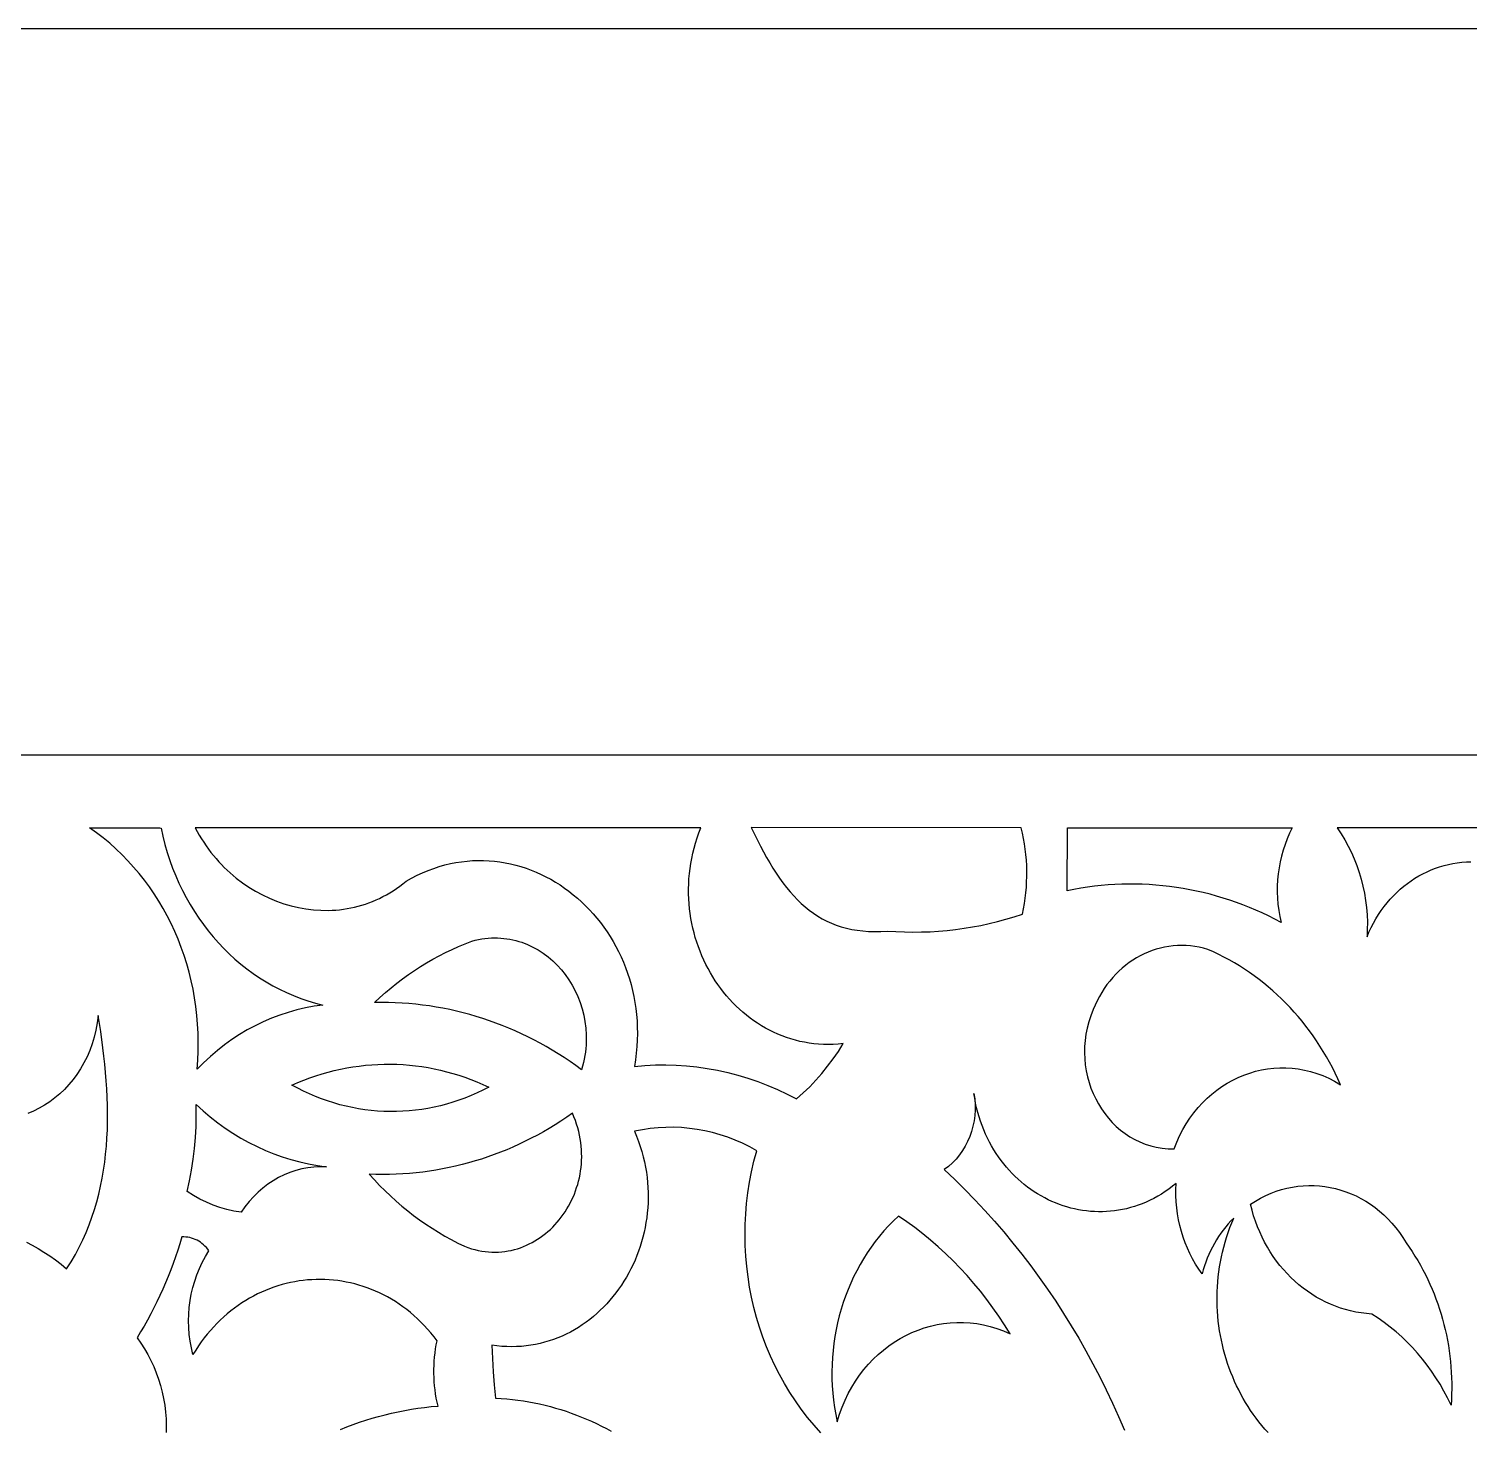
# Model space of a CAD drawing. Extents: x -3069 to -2029, y 258 to 1298.
# Drawn here: x -2693.2 to -2594, y 1201.3 to 1297.8 of the extents above; entities that cross this region are included whole.
import ezdxf

# ---------------------------------------------------------------- set-up
doc = ezdxf.new("R2010")
doc.units = 0
doc.layers.add('LAYER_1', color=18, linetype='CONTINUOUS')
doc.layers.add('LAYER_2', color=174, linetype='CONTINUOUS')

msp = doc.modelspace()

# ---------------------------------------------------------------- linework, layer by layer
at = {"layer": 'LAYER_1'}
for points in [[(-2333.803, 257.751), (-2029.194, 562.36), (-2029.194, 993.142), (-2333.803, 1297.751), (-2764.585, 1297.751), (-3069.194, 993.142), (-3069.194, 562.36), (-2764.585, 257.751)], [(-2684.185, 1242.739), (-2684.098, 1242.724), (-2683.975, 1242.155), (-2683.833, 1241.594), (-2683.674, 1241.042), (-2683.498, 1240.499), (-2683.304, 1239.965), (-2683.094, 1239.442), (-2682.868, 1238.928), (-2682.625, 1238.425), (-2682.367, 1237.933), (-2682.094, 1237.453), (-2681.807, 1236.984), (-2681.504, 1236.527), (-2681.188, 1236.083), (-2680.857, 1235.652), (-2680.514, 1235.234), (-2680.157, 1234.83), (-2679.787, 1234.44), (-2679.406, 1234.064), (-2679.012, 1233.703), (-2678.606, 1233.358), (-2678.189, 1233.028), (-2677.761, 1232.714), (-2677.323, 1232.416), (-2676.874, 1232.135), (-2676.416, 1231.872), (-2675.947, 1231.625), (-2675.47, 1231.397), (-2674.984, 1231.187), (-2674.489, 1230.996), (-2673.986, 1230.824), (-2673.476, 1230.672), (-2672.958, 1230.539), (-2673.565, 1230.454), (-2674.167, 1230.341), (-2674.763, 1230.202), (-2675.352, 1230.037), (-2675.933, 1229.845), (-2676.506, 1229.627), (-2677.07, 1229.385), (-2677.624, 1229.117), (-2678.167, 1228.824), (-2678.7, 1228.507), (-2679.221, 1228.166), (-2679.729, 1227.802), (-2680.224, 1227.414), (-2680.705, 1227.003), (-2681.172, 1226.57), (-2681.623, 1226.114), (-2681.574, 1226.739), (-2681.546, 1227.361), (-2681.538, 1227.981), (-2681.551, 1228.598), (-2681.582, 1229.212), (-2681.633, 1229.823), (-2681.704, 1230.429), (-2681.793, 1231.03), (-2681.901, 1231.626), (-2682.028, 1232.216), (-2682.173, 1232.8), (-2682.336, 1233.377), (-2682.517, 1233.947), (-2682.715, 1234.509), (-2682.931, 1235.063), (-2683.163, 1235.608), (-2683.413, 1236.144), (-2683.679, 1236.671), (-2683.962, 1237.187), (-2684.261, 1237.692), (-2684.575, 1238.186), (-2684.906, 1238.668), (-2685.252, 1239.139), (-2685.613, 1239.596), (-2685.989, 1240.041), (-2686.38, 1240.471), (-2686.785, 1240.888), (-2687.205, 1241.289), (-2687.638, 1241.676), (-2688.086, 1242.047), (-2688.547, 1242.402), (-2689.021, 1242.74)], [(-2646.932, 1242.739), (-2681.744, 1242.738), (-2681.608, 1242.481), (-2681.467, 1242.229), (-2681.319, 1241.983), (-2681.165, 1241.742), (-2681.006, 1241.506), (-2680.842, 1241.276), (-2680.672, 1241.051), (-2680.497, 1240.831), (-2680.317, 1240.618), (-2680.132, 1240.409), (-2679.942, 1240.207), (-2679.748, 1240.01), (-2679.347, 1239.634), (-2678.929, 1239.282), (-2678.497, 1238.954), (-2678.05, 1238.65), (-2677.591, 1238.371), (-2677.121, 1238.118), (-2676.64, 1237.89), (-2676.151, 1237.689), (-2675.654, 1237.515), (-2675.151, 1237.368), (-2674.642, 1237.248), (-2674.13, 1237.157), (-2673.614, 1237.094), (-2673.098, 1237.06), (-2672.581, 1237.055), (-2672.323, 1237.064), (-2672.065, 1237.08), (-2671.808, 1237.104), (-2671.551, 1237.136), (-2671.296, 1237.175), (-2671.041, 1237.222), (-2670.788, 1237.277), (-2670.536, 1237.34), (-2670.285, 1237.41), (-2670.036, 1237.489), (-2669.789, 1237.575), (-2669.544, 1237.67), (-2669.301, 1237.773), (-2669.06, 1237.884), (-2668.822, 1238.003), (-2668.586, 1238.13), (-2668.353, 1238.266), (-2668.123, 1238.41), (-2667.895, 1238.563), (-2667.671, 1238.724), (-2667.451, 1238.894), (-2667.234, 1239.073), (-2666.856, 1239.283), (-2666.477, 1239.477), (-2666.097, 1239.652), (-2665.715, 1239.81), (-2665.332, 1239.951), (-2664.949, 1240.076), (-2664.566, 1240.183), (-2664.182, 1240.274), (-2663.799, 1240.349), (-2663.417, 1240.408), (-2663.035, 1240.451), (-2662.655, 1240.479), (-2662.275, 1240.492), (-2661.898, 1240.489), (-2661.523, 1240.472), (-2661.149, 1240.44), (-2660.779, 1240.394), (-2660.411, 1240.334), (-2660.047, 1240.259), (-2659.685, 1240.172), (-2659.328, 1240.07), (-2658.974, 1239.956), (-2658.625, 1239.829), (-2658.281, 1239.689), (-2657.941, 1239.536), (-2657.606, 1239.371), (-2657.277, 1239.194), (-2656.953, 1239.006), (-2656.636, 1238.806), (-2656.325, 1238.594), (-2656.02, 1238.372), (-2655.722, 1238.138), (-2655.431, 1237.894), (-2655.148, 1237.64), (-2654.872, 1237.375), (-2654.605, 1237.101), (-2654.345, 1236.816), (-2654.095, 1236.523), (-2653.853, 1236.22), (-2653.62, 1235.908), (-2653.396, 1235.587), (-2653.183, 1235.258), (-2652.979, 1234.92), (-2652.785, 1234.574), (-2652.603, 1234.221), (-2652.43, 1233.86), (-2652.269, 1233.491), (-2652.12, 1233.115), (-2651.982, 1232.733), (-2651.856, 1232.343), (-2651.743, 1231.947), (-2651.641, 1231.545), (-2651.553, 1231.137), (-2651.478, 1230.723), (-2651.416, 1230.304), (-2651.368, 1229.879), (-2651.334, 1229.45), (-2651.314, 1229.015), (-2651.309, 1228.576), (-2651.319, 1228.132), (-2651.343, 1227.684), (-2651.384, 1227.233), (-2651.439, 1226.777), (-2651.511, 1226.319), (-2650.792, 1226.38), (-2650.072, 1226.413), (-2649.353, 1226.42), (-2648.636, 1226.399), (-2647.92, 1226.351), (-2647.207, 1226.276), (-2646.497, 1226.174), (-2645.791, 1226.046), (-2645.09, 1225.891), (-2644.393, 1225.71), (-2643.702, 1225.502), (-2643.017, 1225.268), (-2642.34, 1225.008), (-2641.67, 1224.722), (-2641.008, 1224.41), (-2640.355, 1224.072), (-2639.893, 1224.484), (-2639.447, 1224.916), (-2639.018, 1225.366), (-2638.605, 1225.835), (-2638.211, 1226.322), (-2637.834, 1226.826), (-2637.475, 1227.347), (-2637.136, 1227.884), (-2637.482, 1227.851), (-2637.824, 1227.831), (-2638.163, 1227.824), (-2638.499, 1227.829), (-2638.831, 1227.847), (-2639.16, 1227.877), (-2639.484, 1227.919), (-2639.805, 1227.973), (-2640.122, 1228.039), (-2640.435, 1228.116), (-2640.743, 1228.204), (-2641.047, 1228.303), (-2641.346, 1228.412), (-2641.64, 1228.532), (-2641.929, 1228.662), (-2642.213, 1228.802), (-2642.492, 1228.952), (-2642.766, 1229.111), (-2643.034, 1229.28), (-2643.296, 1229.458), (-2643.552, 1229.644), (-2643.803, 1229.839), (-2644.047, 1230.042), (-2644.285, 1230.254), (-2644.516, 1230.473), (-2644.741, 1230.7), (-2644.959, 1230.935), (-2645.17, 1231.176), (-2645.374, 1231.425), (-2645.571, 1231.68), (-2645.761, 1231.942), (-2645.943, 1232.21), (-2646.117, 1232.484), (-2646.284, 1232.765), (-2646.443, 1233.05), (-2646.594, 1233.341), (-2646.736, 1233.637), (-2646.87, 1233.938), (-2646.996, 1234.244), (-2647.113, 1234.554), (-2647.221, 1234.869), (-2647.32, 1235.187), (-2647.41, 1235.509), (-2647.491, 1235.835), (-2647.562, 1236.164), (-2647.624, 1236.496), (-2647.676, 1236.831), (-2647.718, 1237.169), (-2647.75, 1237.509), (-2647.772, 1237.851), (-2647.784, 1238.195), (-2647.785, 1238.541), (-2647.776, 1238.888), (-2647.756, 1239.236), (-2647.725, 1239.586), (-2647.683, 1239.936), (-2647.63, 1240.287), (-2647.565, 1240.638), (-2647.489, 1240.989), (-2647.402, 1241.341), (-2647.302, 1241.691), (-2647.191, 1242.042), (-2647.068, 1242.391)], [(-2624.881, 1242.739), (-2643.466, 1242.751), (-2643.051, 1241.895), (-2642.841, 1241.485), (-2642.629, 1241.086), (-2642.414, 1240.698), (-2642.196, 1240.324), (-2641.974, 1239.961), (-2641.749, 1239.611), (-2641.519, 1239.274), (-2641.285, 1238.95), (-2641.045, 1238.639), (-2640.8, 1238.342), (-2640.549, 1238.059), (-2640.292, 1237.79), (-2640.028, 1237.535), (-2639.756, 1237.295), (-2639.477, 1237.07), (-2639.19, 1236.86), (-2638.895, 1236.665), (-2638.591, 1236.485), (-2638.277, 1236.321), (-2637.954, 1236.174), (-2637.621, 1236.043), (-2637.277, 1235.928), (-2636.923, 1235.83), (-2636.557, 1235.748), (-2636.18, 1235.685), (-2635.79, 1235.638), (-2635.388, 1235.61), (-2634.973, 1235.599), (-2634.545, 1235.606), (-2634.103, 1235.632), (-2633.514, 1235.594), (-2632.925, 1235.57), (-2632.337, 1235.562), (-2631.748, 1235.568), (-2631.161, 1235.589), (-2630.574, 1235.625), (-2629.988, 1235.675), (-2629.404, 1235.741), (-2628.821, 1235.821), (-2628.239, 1235.916), (-2627.66, 1236.026), (-2627.083, 1236.15), (-2626.509, 1236.289), (-2625.937, 1236.442), (-2625.368, 1236.61), (-2624.802, 1236.793), (-2624.726, 1237.161), (-2624.662, 1237.531), (-2624.608, 1237.902), (-2624.564, 1238.275), (-2624.532, 1238.649), (-2624.51, 1239.023), (-2624.499, 1239.397), (-2624.498, 1239.772), (-2624.509, 1240.147), (-2624.53, 1240.521), (-2624.562, 1240.894), (-2624.604, 1241.266), (-2624.657, 1241.637), (-2624.721, 1242.006), (-2624.796, 1242.374)], [(-2606.226, 1242.739), (-2606.409, 1242.365), (-2606.575, 1241.983), (-2606.723, 1241.594), (-2606.853, 1241.198), (-2606.965, 1240.797), (-2607.06, 1240.391), (-2607.136, 1239.981), (-2607.194, 1239.568), (-2607.234, 1239.152), (-2607.256, 1238.734), (-2607.259, 1238.314), (-2607.244, 1237.895), (-2607.21, 1237.476), (-2607.158, 1237.057), (-2607.086, 1236.641), (-2606.996, 1236.227), (-2607.426, 1236.454), (-2607.859, 1236.67), (-2608.296, 1236.877), (-2608.735, 1237.073), (-2609.178, 1237.259), (-2609.623, 1237.435), (-2610.071, 1237.602), (-2610.522, 1237.757), (-2610.975, 1237.903), (-2611.431, 1238.039), (-2611.888, 1238.164), (-2612.348, 1238.279), (-2612.809, 1238.384), (-2613.272, 1238.479), (-2613.736, 1238.563), (-2614.202, 1238.637), (-2614.67, 1238.701), (-2615.138, 1238.754), (-2615.607, 1238.797), (-2616.077, 1238.829), (-2616.548, 1238.851), (-2617.019, 1238.863), (-2617.491, 1238.864), (-2617.963, 1238.855), (-2618.435, 1238.835), (-2618.907, 1238.804), (-2619.379, 1238.763), (-2619.851, 1238.712), (-2620.322, 1238.65), (-2620.792, 1238.577), (-2621.262, 1238.494), (-2621.731, 1238.4), (-2621.698, 1242.739)], [(-2669.4, 1230.71), (-2669.03, 1231.058), (-2668.652, 1231.396), (-2668.266, 1231.722), (-2667.874, 1232.038), (-2667.475, 1232.343), (-2667.07, 1232.637), (-2666.658, 1232.919), (-2666.24, 1233.191), (-2665.816, 1233.45), (-2665.386, 1233.699), (-2664.951, 1233.935), (-2664.51, 1234.16), (-2664.064, 1234.372), (-2663.613, 1234.573), (-2663.157, 1234.761), (-2662.697, 1234.937), (-2662.472, 1234.996), (-2662.248, 1235.046), (-2662.025, 1235.087), (-2661.803, 1235.119), (-2661.582, 1235.142), (-2661.363, 1235.156), (-2661.145, 1235.162), (-2660.929, 1235.16), (-2660.714, 1235.149), (-2660.502, 1235.13), (-2660.291, 1235.104), (-2660.083, 1235.07), (-2659.876, 1235.028), (-2659.673, 1234.978), (-2659.471, 1234.921), (-2659.272, 1234.857), (-2658.883, 1234.708), (-2658.505, 1234.532), (-2658.14, 1234.33), (-2657.789, 1234.103), (-2657.453, 1233.852), (-2657.132, 1233.579), (-2656.828, 1233.284), (-2656.542, 1232.969), (-2656.274, 1232.634), (-2656.026, 1232.282), (-2655.798, 1231.913), (-2655.592, 1231.528), (-2655.408, 1231.128), (-2655.248, 1230.715), (-2655.112, 1230.289), (-2655.001, 1229.852), (-2654.917, 1229.405), (-2654.86, 1228.949), (-2654.831, 1228.485), (-2654.832, 1228.015), (-2654.844, 1227.777), (-2654.863, 1227.539), (-2654.89, 1227.299), (-2654.925, 1227.058), (-2654.968, 1226.816), (-2655.019, 1226.574), (-2655.078, 1226.331), (-2655.146, 1226.088), (-2655.542, 1226.376), (-2655.943, 1226.656), (-2656.348, 1226.926), (-2656.757, 1227.188), (-2657.171, 1227.44), (-2657.588, 1227.684), (-2658.009, 1227.918), (-2658.434, 1228.143), (-2658.862, 1228.359), (-2659.293, 1228.566), (-2659.728, 1228.764), (-2660.166, 1228.952), (-2660.608, 1229.132), (-2661.052, 1229.301), (-2661.498, 1229.462), (-2661.948, 1229.612), (-2662.4, 1229.754), (-2662.854, 1229.886), (-2663.311, 1230.008), (-2663.77, 1230.121), (-2664.231, 1230.224), (-2664.694, 1230.317), (-2665.159, 1230.401), (-2665.625, 1230.475), (-2666.093, 1230.539), (-2666.562, 1230.593), (-2667.033, 1230.638), (-2667.504, 1230.672), (-2667.977, 1230.697), (-2668.451, 1230.711), (-2668.925, 1230.716)], [(-2619.927, 1230.229), (-2620.096, 1229.807), (-2620.236, 1229.382), (-2620.348, 1228.955), (-2620.433, 1228.528), (-2620.492, 1228.1), (-2620.525, 1227.674), (-2620.532, 1227.251), (-2620.515, 1226.831), (-2620.474, 1226.415), (-2620.41, 1226.005), (-2620.322, 1225.602), (-2620.213, 1225.207), (-2620.082, 1224.821), (-2619.931, 1224.445), (-2619.759, 1224.08), (-2619.567, 1223.727), (-2619.357, 1223.388), (-2619.128, 1223.063), (-2618.882, 1222.753), (-2618.619, 1222.46), (-2618.339, 1222.185), (-2618.043, 1221.928), (-2617.733, 1221.692), (-2617.407, 1221.476), (-2617.068, 1221.282), (-2616.715, 1221.111), (-2616.35, 1220.964), (-2615.973, 1220.843), (-2615.585, 1220.748), (-2615.185, 1220.68), (-2614.982, 1220.657), (-2614.776, 1220.641), (-2614.568, 1220.632), (-2614.357, 1220.631), (-2614.178, 1221.091), (-2613.979, 1221.534), (-2613.76, 1221.959), (-2613.523, 1222.366), (-2613.268, 1222.754), (-2612.997, 1223.124), (-2612.709, 1223.475), (-2612.407, 1223.806), (-2612.09, 1224.118), (-2611.76, 1224.409), (-2611.418, 1224.68), (-2611.064, 1224.931), (-2610.699, 1225.16), (-2610.325, 1225.368), (-2609.941, 1225.553), (-2609.55, 1225.717), (-2609.151, 1225.859), (-2608.746, 1225.977), (-2608.336, 1226.073), (-2607.921, 1226.145), (-2607.503, 1226.193), (-2607.082, 1226.217), (-2606.658, 1226.217), (-2606.234, 1226.191), (-2605.81, 1226.141), (-2605.386, 1226.065), (-2604.964, 1225.963), (-2604.544, 1225.836), (-2604.127, 1225.681), (-2603.715, 1225.5), (-2603.308, 1225.292), (-2602.906, 1225.056), (-2603.085, 1225.453), (-2603.271, 1225.844), (-2603.465, 1226.229), (-2603.667, 1226.609), (-2603.877, 1226.983), (-2604.095, 1227.35), (-2604.32, 1227.712), (-2604.552, 1228.067), (-2604.792, 1228.415), (-2605.039, 1228.757), (-2605.292, 1229.093), (-2605.553, 1229.421), (-2605.821, 1229.742), (-2606.095, 1230.057), (-2606.376, 1230.364), (-2606.663, 1230.663), (-2606.956, 1230.956), (-2607.256, 1231.24), (-2607.562, 1231.517), (-2607.873, 1231.786), (-2608.191, 1232.048), (-2608.514, 1232.301), (-2608.842, 1232.545), (-2609.176, 1232.782), (-2609.516, 1233.01), (-2609.861, 1233.23), (-2610.21, 1233.44), (-2610.565, 1233.642), (-2610.925, 1233.835), (-2611.289, 1234.019), (-2611.658, 1234.194), (-2612.031, 1234.359), (-2612.332, 1234.445), (-2612.633, 1234.514), (-2612.934, 1234.568), (-2613.235, 1234.606), (-2613.536, 1234.629), (-2613.836, 1234.636), (-2614.134, 1234.629), (-2614.43, 1234.607), (-2614.724, 1234.571), (-2615.016, 1234.52), (-2615.304, 1234.455), (-2615.589, 1234.377), (-2615.87, 1234.285), (-2616.147, 1234.179), (-2616.419, 1234.06), (-2616.686, 1233.928), (-2616.947, 1233.784), (-2617.203, 1233.627), (-2617.452, 1233.457), (-2617.694, 1233.276), (-2617.93, 1233.082), (-2618.157, 1232.877), (-2618.377, 1232.66), (-2618.588, 1232.432), (-2618.791, 1232.193), (-2618.984, 1231.944), (-2619.168, 1231.683), (-2619.341, 1231.412), (-2619.505, 1231.131), (-2619.657, 1230.84), (-2619.798, 1230.539)], [(-2675.093, 1225.025), (-2674.684, 1225.204), (-2674.271, 1225.371), (-2673.856, 1225.526), (-2673.439, 1225.669), (-2673.019, 1225.801), (-2672.597, 1225.921), (-2672.173, 1226.029), (-2671.747, 1226.125), (-2671.32, 1226.209), (-2670.891, 1226.281), (-2670.461, 1226.342), (-2670.031, 1226.391), (-2669.599, 1226.428), (-2669.167, 1226.453), (-2668.735, 1226.466), (-2668.303, 1226.468), (-2667.871, 1226.457), (-2667.439, 1226.435), (-2667.007, 1226.402), (-2666.577, 1226.356), (-2666.147, 1226.298), (-2665.718, 1226.229), (-2665.291, 1226.148), (-2664.865, 1226.055), (-2664.441, 1225.951), (-2664.019, 1225.835), (-2663.599, 1225.706), (-2663.181, 1225.566), (-2662.766, 1225.415), (-2662.354, 1225.251), (-2661.944, 1225.076), (-2661.538, 1224.889), (-2661.942, 1224.681), (-2662.35, 1224.487), (-2662.762, 1224.306), (-2663.177, 1224.139), (-2663.596, 1223.986), (-2664.017, 1223.846), (-2664.441, 1223.72), (-2664.867, 1223.608), (-2665.296, 1223.51), (-2665.726, 1223.425), (-2666.158, 1223.354), (-2666.591, 1223.297), (-2667.025, 1223.253), (-2667.46, 1223.223), (-2667.895, 1223.207), (-2668.33, 1223.205), (-2668.765, 1223.216), (-2669.2, 1223.241), (-2669.634, 1223.28), (-2670.067, 1223.332), (-2670.499, 1223.398), (-2670.93, 1223.477), (-2671.359, 1223.571), (-2671.785, 1223.678), (-2672.21, 1223.798), (-2672.632, 1223.933), (-2673.05, 1224.081), (-2673.466, 1224.242), (-2673.879, 1224.417), (-2674.288, 1224.606), (-2674.692, 1224.809)], [(-2682.304, 1217.701), (-2682.141, 1218.436), (-2682.003, 1219.177), (-2681.889, 1219.923), (-2681.8, 1220.672), (-2681.734, 1221.424), (-2681.693, 1222.178), (-2681.677, 1222.934), (-2681.685, 1223.691), (-2681.204, 1223.252), (-2680.71, 1222.834), (-2680.203, 1222.438), (-2679.683, 1222.065), (-2679.152, 1221.713), (-2678.61, 1221.384), (-2678.057, 1221.078), (-2677.494, 1220.795), (-2676.922, 1220.536), (-2676.342, 1220.3), (-2675.753, 1220.089), (-2675.157, 1219.902), (-2674.554, 1219.739), (-2673.945, 1219.602), (-2673.33, 1219.489), (-2672.71, 1219.403), (-2673.143, 1219.409), (-2673.572, 1219.386), (-2673.996, 1219.334), (-2674.415, 1219.254), (-2674.827, 1219.145), (-2675.231, 1219.009), (-2675.626, 1218.846), (-2676.011, 1218.657), (-2676.385, 1218.442), (-2676.746, 1218.203), (-2677.093, 1217.938), (-2677.426, 1217.65), (-2677.743, 1217.339), (-2678.044, 1217.005), (-2678.326, 1216.649), (-2678.59, 1216.271), (-2679.081, 1216.353), (-2679.566, 1216.463), (-2680.045, 1216.602), (-2680.516, 1216.768), (-2680.979, 1216.961), (-2681.431, 1217.181), (-2681.873, 1217.428)], [(-2669.77, 1218.899), (-2669.416, 1218.507), (-2669.054, 1218.125), (-2668.683, 1217.753), (-2668.305, 1217.392), (-2667.918, 1217.041), (-2667.524, 1216.702), (-2667.123, 1216.373), (-2666.714, 1216.055), (-2666.299, 1215.749), (-2665.876, 1215.454), (-2665.447, 1215.17), (-2665.012, 1214.898), (-2664.57, 1214.638), (-2664.122, 1214.39), (-2663.669, 1214.154), (-2663.209, 1213.93), (-2662.971, 1213.841), (-2662.733, 1213.764), (-2662.496, 1213.698), (-2662.26, 1213.643), (-2662.025, 1213.599), (-2661.792, 1213.565), (-2661.56, 1213.541), (-2661.33, 1213.528), (-2661.101, 1213.524), (-2660.875, 1213.531), (-2660.65, 1213.547), (-2660.428, 1213.572), (-2660.208, 1213.606), (-2659.99, 1213.65), (-2659.776, 1213.702), (-2659.564, 1213.763), (-2659.355, 1213.832), (-2659.149, 1213.91), (-2658.947, 1213.996), (-2658.748, 1214.089), (-2658.553, 1214.19), (-2658.361, 1214.299), (-2658.174, 1214.415), (-2657.991, 1214.538), (-2657.811, 1214.668), (-2657.637, 1214.804), (-2657.466, 1214.947), (-2657.301, 1215.097), (-2657.14, 1215.252), (-2656.985, 1215.414), (-2656.834, 1215.581), (-2656.689, 1215.754), (-2656.549, 1215.932), (-2656.415, 1216.116), (-2656.287, 1216.304), (-2656.165, 1216.498), (-2656.049, 1216.695), (-2655.939, 1216.898), (-2655.835, 1217.104), (-2655.738, 1217.315), (-2655.648, 1217.529), (-2655.565, 1217.747), (-2655.489, 1217.969), (-2655.419, 1218.194), (-2655.358, 1218.422), (-2655.303, 1218.653), (-2655.257, 1218.886), (-2655.218, 1219.122), (-2655.187, 1219.361), (-2655.164, 1219.601), (-2655.15, 1219.844), (-2655.144, 1220.088), (-2655.146, 1220.334), (-2655.157, 1220.581), (-2655.177, 1220.829), (-2655.207, 1221.078), (-2655.245, 1221.329), (-2655.293, 1221.579), (-2655.35, 1221.831), (-2655.417, 1222.082), (-2655.493, 1222.333), (-2655.58, 1222.585), (-2655.677, 1222.836), (-2655.784, 1223.086), (-2656.176, 1222.814), (-2656.572, 1222.551), (-2656.972, 1222.296), (-2657.376, 1222.05), (-2657.783, 1221.813), (-2658.195, 1221.585), (-2658.61, 1221.366), (-2659.028, 1221.156), (-2659.449, 1220.955), (-2659.874, 1220.763), (-2660.302, 1220.58), (-2660.733, 1220.406), (-2661.166, 1220.241), (-2661.602, 1220.085), (-2662.041, 1219.939), (-2662.482, 1219.802), (-2662.926, 1219.674), (-2663.371, 1219.556), (-2663.819, 1219.447), (-2664.268, 1219.347), (-2664.72, 1219.257), (-2665.173, 1219.176), (-2665.628, 1219.105), (-2666.084, 1219.043), (-2666.541, 1218.991), (-2667, 1218.949), (-2667.46, 1218.916), (-2667.92, 1218.893), (-2668.382, 1218.88), (-2668.844, 1218.876), (-2669.307, 1218.883)], [(-2609.096, 1216.819), (-2608.752, 1217.041), (-2608.403, 1217.241), (-2608.048, 1217.42), (-2607.689, 1217.579), (-2607.325, 1217.716), (-2606.958, 1217.833), (-2606.588, 1217.93), (-2606.217, 1218.006), (-2605.844, 1218.062), (-2605.47, 1218.098), (-2605.096, 1218.114), (-2604.722, 1218.11), (-2604.35, 1218.087), (-2603.98, 1218.045), (-2603.612, 1217.984), (-2603.248, 1217.903), (-2602.887, 1217.804), (-2602.531, 1217.686), (-2602.18, 1217.549), (-2601.835, 1217.394), (-2601.496, 1217.221), (-2601.165, 1217.03), (-2600.841, 1216.821), (-2600.526, 1216.595), (-2600.22, 1216.351), (-2599.924, 1216.089), (-2599.638, 1215.81), (-2599.363, 1215.515), (-2599.1, 1215.202), (-2598.85, 1214.873), (-2598.612, 1214.527), (-2598.388, 1214.164), (-2598.178, 1213.866), (-2597.975, 1213.563), (-2597.778, 1213.255), (-2597.589, 1212.943), (-2597.407, 1212.627), (-2597.231, 1212.306), (-2597.063, 1211.982), (-2596.902, 1211.653), (-2596.749, 1211.321), (-2596.602, 1210.986), (-2596.463, 1210.647), (-2596.331, 1210.304), (-2596.206, 1209.959), (-2596.089, 1209.611), (-2595.98, 1209.259), (-2595.877, 1208.905), (-2595.783, 1208.549), (-2595.696, 1208.19), (-2595.616, 1207.829), (-2595.544, 1207.466), (-2595.48, 1207.101), (-2595.424, 1206.734), (-2595.375, 1206.366), (-2595.334, 1205.996), (-2595.301, 1205.625), (-2595.276, 1205.252), (-2595.259, 1204.879), (-2595.25, 1204.504), (-2595.249, 1204.129), (-2595.255, 1203.753), (-2595.27, 1203.377), (-2595.293, 1203.001), (-2595.53, 1203.488), (-2595.783, 1203.964), (-2596.05, 1204.429), (-2596.332, 1204.882), (-2596.629, 1205.323), (-2596.939, 1205.751), (-2597.263, 1206.167), (-2597.601, 1206.569), (-2597.951, 1206.958), (-2598.315, 1207.333), (-2598.69, 1207.693), (-2599.077, 1208.038), (-2599.477, 1208.368), (-2599.887, 1208.683), (-2600.308, 1208.981), (-2600.74, 1209.263), (-2601.113, 1209.293), (-2601.481, 1209.339), (-2601.845, 1209.401), (-2602.205, 1209.479), (-2602.56, 1209.572), (-2602.91, 1209.68), (-2603.254, 1209.803), (-2603.592, 1209.941), (-2603.925, 1210.093), (-2604.25, 1210.258), (-2604.569, 1210.438), (-2604.881, 1210.631), (-2605.185, 1210.836), (-2605.481, 1211.055), (-2605.769, 1211.286), (-2606.049, 1211.528), (-2606.32, 1211.783), (-2606.581, 1212.05), (-2606.833, 1212.327), (-2607.076, 1212.615), (-2607.308, 1212.915), (-2607.53, 1213.224), (-2607.74, 1213.543), (-2607.94, 1213.872), (-2608.128, 1214.211), (-2608.305, 1214.559), (-2608.469, 1214.915), (-2608.621, 1215.28), (-2608.759, 1215.653), (-2608.885, 1216.034), (-2608.997, 1216.423)], [(-2637.551, 1201.855), (-2637.394, 1202.363), (-2637.214, 1202.854), (-2637.013, 1203.329), (-2636.792, 1203.787), (-2636.55, 1204.228), (-2636.289, 1204.65), (-2636.01, 1205.055), (-2635.714, 1205.44), (-2635.401, 1205.806), (-2635.073, 1206.152), (-2634.73, 1206.479), (-2634.373, 1206.785), (-2634.003, 1207.069), (-2633.62, 1207.333), (-2633.227, 1207.574), (-2632.823, 1207.793), (-2632.41, 1207.989), (-2631.987, 1208.162), (-2631.557, 1208.312), (-2631.12, 1208.437), (-2630.677, 1208.538), (-2630.229, 1208.614), (-2629.776, 1208.665), (-2629.32, 1208.689), (-2628.861, 1208.688), (-2628.401, 1208.659), (-2627.939, 1208.604), (-2627.477, 1208.521), (-2627.016, 1208.41), (-2626.557, 1208.27), (-2626.101, 1208.102), (-2625.647, 1207.904), (-2626.028, 1208.515), (-2626.423, 1209.114), (-2626.833, 1209.7), (-2627.256, 1210.273), (-2627.694, 1210.832), (-2628.145, 1211.378), (-2628.61, 1211.909), (-2629.087, 1212.427), (-2629.577, 1212.929), (-2630.08, 1213.417), (-2630.595, 1213.889), (-2631.121, 1214.346), (-2631.66, 1214.788), (-2632.209, 1215.213), (-2632.77, 1215.622), (-2633.342, 1216.014), (-2633.686, 1215.684), (-2634.017, 1215.342), (-2634.336, 1214.99), (-2634.642, 1214.627), (-2634.936, 1214.253), (-2635.216, 1213.87), (-2635.484, 1213.478), (-2635.738, 1213.076), (-2635.979, 1212.667), (-2636.206, 1212.249), (-2636.42, 1211.823), (-2636.62, 1211.39), (-2636.806, 1210.95), (-2636.979, 1210.504), (-2637.137, 1210.052), (-2637.281, 1209.594), (-2637.41, 1209.131), (-2637.526, 1208.663), (-2637.626, 1208.191), (-2637.712, 1207.715), (-2637.783, 1207.236), (-2637.839, 1206.754), (-2637.881, 1206.269), (-2637.906, 1205.781), (-2637.917, 1205.292), (-2637.912, 1204.802), (-2637.891, 1204.311), (-2637.855, 1203.819), (-2637.803, 1203.327), (-2637.735, 1202.835), (-2637.651, 1202.345)]]:
    msp.add_lwpolyline(points, close=True, dxfattribs=at)
for points in [[(-2593.276, 1242.739), (-2603.132, 1242.74), (-2602.861, 1242.333), (-2602.607, 1241.915), (-2602.372, 1241.486), (-2602.155, 1241.047), (-2601.957, 1240.598), (-2601.778, 1240.14), (-2601.618, 1239.674), (-2601.478, 1239.201), (-2601.357, 1238.722), (-2601.257, 1238.236), (-2601.176, 1237.745), (-2601.115, 1237.251), (-2601.075, 1236.752), (-2601.056, 1236.251), (-2601.058, 1235.747), (-2601.08, 1235.243), (-2600.944, 1235.566), (-2600.796, 1235.881), (-2600.638, 1236.187), (-2600.47, 1236.484), (-2600.292, 1236.771), (-2600.104, 1237.049), (-2599.908, 1237.318), (-2599.702, 1237.576), (-2599.488, 1237.825), (-2599.265, 1238.063), (-2599.035, 1238.291), (-2598.797, 1238.509), (-2598.552, 1238.715), (-2598.3, 1238.911), (-2598.042, 1239.096), (-2597.777, 1239.269), (-2597.507, 1239.43), (-2597.231, 1239.58), (-2596.949, 1239.718), (-2596.663, 1239.844), (-2596.373, 1239.957), (-2596.078, 1240.058), (-2595.779, 1240.146), (-2595.476, 1240.221), (-2595.171, 1240.284), (-2594.862, 1240.333), (-2594.551, 1240.368), (-2594.238, 1240.39), (-2593.923, 1240.398)], [(-2693.374, 1214.215), (-2692.965, 1214.006), (-2692.561, 1213.78), (-2692.16, 1213.536), (-2691.763, 1213.273), (-2691.37, 1212.993), (-2690.982, 1212.695), (-2690.599, 1212.378), (-2690.29, 1212.867), (-2690.002, 1213.362), (-2689.735, 1213.864), (-2689.487, 1214.371), (-2689.258, 1214.885), (-2689.048, 1215.404), (-2688.857, 1215.927), (-2688.683, 1216.456), (-2688.526, 1216.989), (-2688.385, 1217.527), (-2688.261, 1218.068), (-2688.153, 1218.614), (-2688.059, 1219.162), (-2687.98, 1219.713), (-2687.915, 1220.268), (-2687.863, 1220.824), (-2687.824, 1221.383), (-2687.798, 1221.944), (-2687.784, 1222.506), (-2687.78, 1223.07), (-2687.788, 1223.634), (-2687.806, 1224.199), (-2687.834, 1224.765), (-2687.871, 1225.33), (-2687.917, 1225.896), (-2687.971, 1226.46), (-2688.032, 1227.024), (-2688.101, 1227.587), (-2688.258, 1228.708), (-2688.437, 1229.821), (-2688.498, 1229.31), (-2688.587, 1228.812), (-2688.702, 1228.329), (-2688.843, 1227.861), (-2689.008, 1227.409), (-2689.196, 1226.972), (-2689.406, 1226.553), (-2689.637, 1226.151), (-2689.888, 1225.768), (-2690.159, 1225.403), (-2690.447, 1225.058), (-2690.753, 1224.733), (-2691.074, 1224.428), (-2691.411, 1224.145), (-2691.761, 1223.884), (-2692.124, 1223.646), (-2692.499, 1223.431), (-2692.885, 1223.24), (-2693.28, 1223.073)], [(-2607.89, 1201.103), (-2608.107, 1201.344), (-2608.317, 1201.59), (-2608.52, 1201.842), (-2608.718, 1202.1), (-2608.909, 1202.362), (-2609.093, 1202.63), (-2609.271, 1202.902), (-2609.442, 1203.179), (-2609.607, 1203.461), (-2609.764, 1203.747), (-2609.915, 1204.038), (-2610.059, 1204.332), (-2610.196, 1204.63), (-2610.326, 1204.932), (-2610.449, 1205.237), (-2610.565, 1205.546), (-2610.674, 1205.858), (-2610.775, 1206.173), (-2610.869, 1206.491), (-2610.955, 1206.811), (-2611.034, 1207.135), (-2611.106, 1207.46), (-2611.17, 1207.788), (-2611.226, 1208.117), (-2611.275, 1208.449), (-2611.315, 1208.782), (-2611.348, 1209.117), (-2611.373, 1209.453), (-2611.39, 1209.79), (-2611.399, 1210.129), (-2611.399, 1210.468), (-2611.392, 1210.808), (-2611.376, 1211.148), (-2611.352, 1211.489), (-2611.319, 1211.83), (-2611.278, 1212.171), (-2611.229, 1212.512), (-2611.171, 1212.853), (-2611.104, 1213.193), (-2611.029, 1213.532), (-2610.945, 1213.871), (-2610.852, 1214.209), (-2610.75, 1214.545), (-2610.639, 1214.881), (-2610.519, 1215.215), (-2610.39, 1215.547), (-2610.252, 1215.877), (-2610.444, 1215.68), (-2610.629, 1215.477), (-2610.808, 1215.267), (-2610.979, 1215.05), (-2611.143, 1214.827), (-2611.3, 1214.598), (-2611.449, 1214.363), (-2611.59, 1214.123), (-2611.724, 1213.877), (-2611.849, 1213.626), (-2611.967, 1213.371), (-2612.077, 1213.11), (-2612.178, 1212.846), (-2612.271, 1212.577), (-2612.355, 1212.304), (-2612.43, 1212.027), (-2612.665, 1212.361), (-2612.884, 1212.706), (-2613.088, 1213.06), (-2613.275, 1213.424), (-2613.447, 1213.796), (-2613.602, 1214.176), (-2613.74, 1214.563), (-2613.862, 1214.957), (-2613.967, 1215.356), (-2614.055, 1215.761), (-2614.125, 1216.17), (-2614.179, 1216.583), (-2614.214, 1216.999), (-2614.232, 1217.417), (-2614.231, 1217.838), (-2614.213, 1218.26), (-2614.462, 1218.06), (-2614.714, 1217.872), (-2614.97, 1217.694), (-2615.228, 1217.528), (-2615.489, 1217.373), (-2615.752, 1217.229), (-2616.018, 1217.096), (-2616.285, 1216.973), (-2616.554, 1216.861), (-2616.825, 1216.76), (-2617.097, 1216.669), (-2617.371, 1216.589), (-2617.645, 1216.518), (-2617.92, 1216.458), (-2618.196, 1216.409), (-2618.472, 1216.369), (-2618.748, 1216.339), (-2619.024, 1216.319), (-2619.3, 1216.308), (-2619.576, 1216.308), (-2619.85, 1216.316), (-2620.124, 1216.335), (-2620.397, 1216.362), (-2620.669, 1216.4), (-2620.939, 1216.446), (-2621.207, 1216.501), (-2621.474, 1216.565), (-2621.738, 1216.639), (-2622.001, 1216.721), (-2622.26, 1216.812), (-2622.517, 1216.911), (-2622.771, 1217.019), (-2623.022, 1217.136), (-2623.27, 1217.261), (-2623.514, 1217.394), (-2623.754, 1217.535), (-2623.99, 1217.685), (-2624.223, 1217.842), (-2624.451, 1218.008), (-2624.674, 1218.181), (-2624.893, 1218.362), (-2625.106, 1218.551), (-2625.315, 1218.747), (-2625.518, 1218.951), (-2625.716, 1219.162), (-2625.907, 1219.38), (-2626.093, 1219.606), (-2626.273, 1219.839), (-2626.446, 1220.078), (-2626.613, 1220.325), (-2626.773, 1220.578), (-2626.925, 1220.839), (-2627.071, 1221.105), (-2627.209, 1221.379), (-2627.34, 1221.659), (-2627.463, 1221.945), (-2627.577, 1222.238), (-2627.684, 1222.536), (-2627.782, 1222.841), (-2627.872, 1223.152), (-2627.952, 1223.469), (-2628.024, 1223.792), (-2628.086, 1224.12), (-2628.139, 1224.454), (-2628.085, 1224.071), (-2628.058, 1223.689), (-2628.058, 1223.308), (-2628.083, 1222.931), (-2628.133, 1222.559), (-2628.207, 1222.194), (-2628.306, 1221.837), (-2628.428, 1221.488), (-2628.573, 1221.151), (-2628.741, 1220.826), (-2628.93, 1220.514), (-2629.14, 1220.218), (-2629.371, 1219.938), (-2629.622, 1219.676), (-2629.892, 1219.434), (-2630.182, 1219.213), (-2629.465, 1218.532), (-2628.762, 1217.837), (-2628.072, 1217.128), (-2627.397, 1216.405), (-2626.735, 1215.667), (-2626.088, 1214.917), (-2625.455, 1214.153), (-2624.836, 1213.376), (-2624.232, 1212.586), (-2623.643, 1211.784), (-2623.069, 1210.97), (-2622.51, 1210.144), (-2621.965, 1209.306), (-2621.437, 1208.456), (-2620.923, 1207.596), (-2620.426, 1206.724), (-2619.944, 1205.842), (-2619.478, 1204.949), (-2619.028, 1204.047), (-2618.595, 1203.134), (-2618.177, 1202.212), (-2617.776, 1201.28)], [(-2638.678, 1201.077), (-2639.148, 1201.603), (-2639.596, 1202.146), (-2640.024, 1202.706), (-2640.43, 1203.281), (-2640.815, 1203.871), (-2641.179, 1204.475), (-2641.52, 1205.092), (-2641.84, 1205.722), (-2642.138, 1206.363), (-2642.413, 1207.016), (-2642.665, 1207.679), (-2642.895, 1208.351), (-2643.101, 1209.032), (-2643.284, 1209.721), (-2643.444, 1210.417), (-2643.58, 1211.12), (-2643.692, 1211.829), (-2643.779, 1212.543), (-2643.843, 1213.26), (-2643.882, 1213.982), (-2643.896, 1214.706), (-2643.885, 1215.432), (-2643.849, 1216.159), (-2643.787, 1216.887), (-2643.7, 1217.614), (-2643.587, 1218.341), (-2643.448, 1219.065), (-2643.282, 1219.788), (-2643.09, 1220.506), (-2643.579, 1220.775), (-2644.075, 1221.02), (-2644.58, 1221.241), (-2645.091, 1221.437), (-2645.609, 1221.609), (-2646.132, 1221.756), (-2646.66, 1221.879), (-2647.192, 1221.977), (-2647.728, 1222.05), (-2648.265, 1222.098), (-2648.805, 1222.12), (-2649.346, 1222.118), (-2649.887, 1222.09), (-2650.428, 1222.037), (-2650.967, 1221.958), (-2651.505, 1221.853), (-2651.36, 1221.502), (-2651.227, 1221.151), (-2651.107, 1220.798), (-2651, 1220.445), (-2650.905, 1220.091), (-2650.822, 1219.737), (-2650.751, 1219.383), (-2650.692, 1219.029), (-2650.644, 1218.676), (-2650.609, 1218.323), (-2650.584, 1217.972), (-2650.571, 1217.622), (-2650.569, 1217.273), (-2650.577, 1216.926), (-2650.597, 1216.581), (-2650.627, 1216.238), (-2650.667, 1215.898), (-2650.718, 1215.56), (-2650.779, 1215.226), (-2650.849, 1214.894), (-2650.93, 1214.566), (-2651.02, 1214.242), (-2651.119, 1213.921), (-2651.228, 1213.605), (-2651.346, 1213.293), (-2651.473, 1212.985), (-2651.608, 1212.683), (-2651.753, 1212.386), (-2651.905, 1212.094), (-2652.066, 1211.807), (-2652.236, 1211.527), (-2652.413, 1211.252), (-2652.598, 1210.984), (-2652.791, 1210.722), (-2652.991, 1210.467), (-2653.198, 1210.22), (-2653.413, 1209.979), (-2653.635, 1209.746), (-2653.863, 1209.521), (-2654.099, 1209.304), (-2654.34, 1209.095), (-2654.589, 1208.894), (-2654.843, 1208.703), (-2655.104, 1208.52), (-2655.37, 1208.346), (-2655.642, 1208.182), (-2655.92, 1208.028), (-2656.203, 1207.884), (-2656.491, 1207.749), (-2656.785, 1207.626), (-2657.083, 1207.512), (-2657.386, 1207.41), (-2657.694, 1207.319), (-2658.006, 1207.24), (-2658.323, 1207.171), (-2658.643, 1207.115), (-2658.968, 1207.071), (-2659.296, 1207.04), (-2659.628, 1207.021), (-2659.964, 1207.014), (-2660.302, 1207.021), (-2660.644, 1207.041), (-2660.989, 1207.075), (-2661.337, 1207.123), (-2661.293, 1206.209), (-2661.234, 1205.297), (-2661.159, 1204.386), (-2661.068, 1203.476), (-2660.683, 1203.454), (-2660.299, 1203.424), (-2659.917, 1203.385), (-2659.537, 1203.338), (-2659.159, 1203.283), (-2658.783, 1203.221), (-2658.409, 1203.15), (-2658.038, 1203.072), (-2657.668, 1202.986), (-2657.301, 1202.893), (-2656.937, 1202.792), (-2656.574, 1202.683), (-2656.215, 1202.567), (-2655.858, 1202.444), (-2655.504, 1202.313), (-2655.153, 1202.176), (-2654.804, 1202.031), (-2654.459, 1201.879), (-2654.117, 1201.719), (-2653.777, 1201.553), (-2653.442, 1201.381), (-2653.109, 1201.201)], [(-2671.742, 1201.317), (-2671.313, 1201.49), (-2670.88, 1201.655), (-2670.445, 1201.81), (-2670.007, 1201.956), (-2669.566, 1202.092), (-2669.122, 1202.219), (-2668.677, 1202.337), (-2668.228, 1202.445), (-2667.778, 1202.543), (-2667.325, 1202.632), (-2666.871, 1202.711), (-2666.414, 1202.78), (-2665.956, 1202.84), (-2665.496, 1202.89), (-2665.035, 1202.929), (-2665.097, 1203.206), (-2665.152, 1203.484), (-2665.198, 1203.763), (-2665.237, 1204.043), (-2665.269, 1204.324), (-2665.292, 1204.606), (-2665.307, 1204.889), (-2665.315, 1205.172), (-2665.315, 1205.454), (-2665.307, 1205.737), (-2665.292, 1206.02), (-2665.268, 1206.302), (-2665.237, 1206.584), (-2665.198, 1206.864), (-2665.152, 1207.144), (-2665.097, 1207.422), (-2665.309, 1207.699), (-2665.526, 1207.966), (-2665.749, 1208.224), (-2665.977, 1208.473), (-2666.211, 1208.712), (-2666.449, 1208.941), (-2666.692, 1209.161), (-2666.939, 1209.372), (-2667.191, 1209.573), (-2667.447, 1209.765), (-2667.707, 1209.948), (-2667.97, 1210.121), (-2668.237, 1210.284), (-2668.508, 1210.439), (-2668.781, 1210.584), (-2669.057, 1210.72), (-2669.337, 1210.846), (-2669.618, 1210.963), (-2669.902, 1211.071), (-2670.188, 1211.169), (-2670.477, 1211.259), (-2670.766, 1211.339), (-2671.058, 1211.409), (-2671.351, 1211.471), (-2671.645, 1211.523), (-2671.939, 1211.566), (-2672.235, 1211.6), (-2672.531, 1211.624), (-2672.828, 1211.64), (-2673.125, 1211.646), (-2673.421, 1211.643), (-2673.718, 1211.631), (-2674.014, 1211.61), (-2674.309, 1211.579), (-2674.604, 1211.54), (-2674.897, 1211.491), (-2675.19, 1211.434), (-2675.481, 1211.367), (-2675.77, 1211.291), (-2676.058, 1211.206), (-2676.343, 1211.112), (-2676.626, 1211.009), (-2676.907, 1210.897), (-2677.186, 1210.776), (-2677.461, 1210.646), (-2677.734, 1210.507), (-2678.003, 1210.359), (-2678.269, 1210.201), (-2678.532, 1210.035), (-2678.79, 1209.86), (-2679.045, 1209.677), (-2679.295, 1209.484), (-2679.541, 1209.282), (-2679.783, 1209.071), (-2680.02, 1208.852), (-2680.251, 1208.623), (-2680.478, 1208.386), (-2680.699, 1208.14), (-2680.915, 1207.885), (-2681.125, 1207.621), (-2681.329, 1207.348), (-2681.527, 1207.066), (-2681.718, 1206.776), (-2681.903, 1206.477), (-2682.012, 1206.936), (-2682.097, 1207.399), (-2682.157, 1207.864), (-2682.193, 1208.331), (-2682.205, 1208.797), (-2682.194, 1209.263), (-2682.158, 1209.726), (-2682.099, 1210.186), (-2682.017, 1210.641), (-2681.912, 1211.092), (-2681.783, 1211.535), (-2681.632, 1211.971), (-2681.458, 1212.399), (-2681.262, 1212.816), (-2681.043, 1213.222), (-2680.803, 1213.617), (-2680.888, 1213.732), (-2680.979, 1213.84), (-2681.076, 1213.942), (-2681.177, 1214.037), (-2681.283, 1214.124), (-2681.393, 1214.205), (-2681.507, 1214.277), (-2681.625, 1214.343), (-2681.746, 1214.4), (-2681.87, 1214.45), (-2681.997, 1214.491), (-2682.126, 1214.524), (-2682.257, 1214.548), (-2682.39, 1214.564), (-2682.524, 1214.571), (-2682.659, 1214.57), (-2682.8, 1214.109), (-2682.947, 1213.652), (-2683.102, 1213.198), (-2683.264, 1212.747), (-2683.434, 1212.299), (-2683.61, 1211.855), (-2683.793, 1211.415), (-2683.984, 1210.978), (-2684.181, 1210.544), (-2684.385, 1210.115), (-2684.597, 1209.69), (-2684.815, 1209.269), (-2685.039, 1208.852), (-2685.271, 1208.439), (-2685.509, 1208.03), (-2685.754, 1207.626), (-2685.489, 1207.253), (-2685.241, 1206.867), (-2685.012, 1206.471), (-2684.8, 1206.063), (-2684.608, 1205.646), (-2684.433, 1205.22), (-2684.278, 1204.786), (-2684.142, 1204.344), (-2684.025, 1203.896), (-2683.928, 1203.442), (-2683.851, 1202.982), (-2683.793, 1202.519), (-2683.756, 1202.052), (-2683.739, 1201.582), (-2683.743, 1201.11)]]:
    msp.add_lwpolyline(points, dxfattribs=at)
at = {"layer": 'LAYER_2'}
msp.add_lwpolyline([(-2354.514, 307.751), (-2079.194, 583.07), (-2079.194, 972.431), (-2354.514, 1247.751), (-2743.874, 1247.751), (-3019.194, 972.431), (-3019.194, 583.07), (-2743.874, 307.751)], close=True, dxfattribs=at)

doc.saveas('drawing.dxf')
